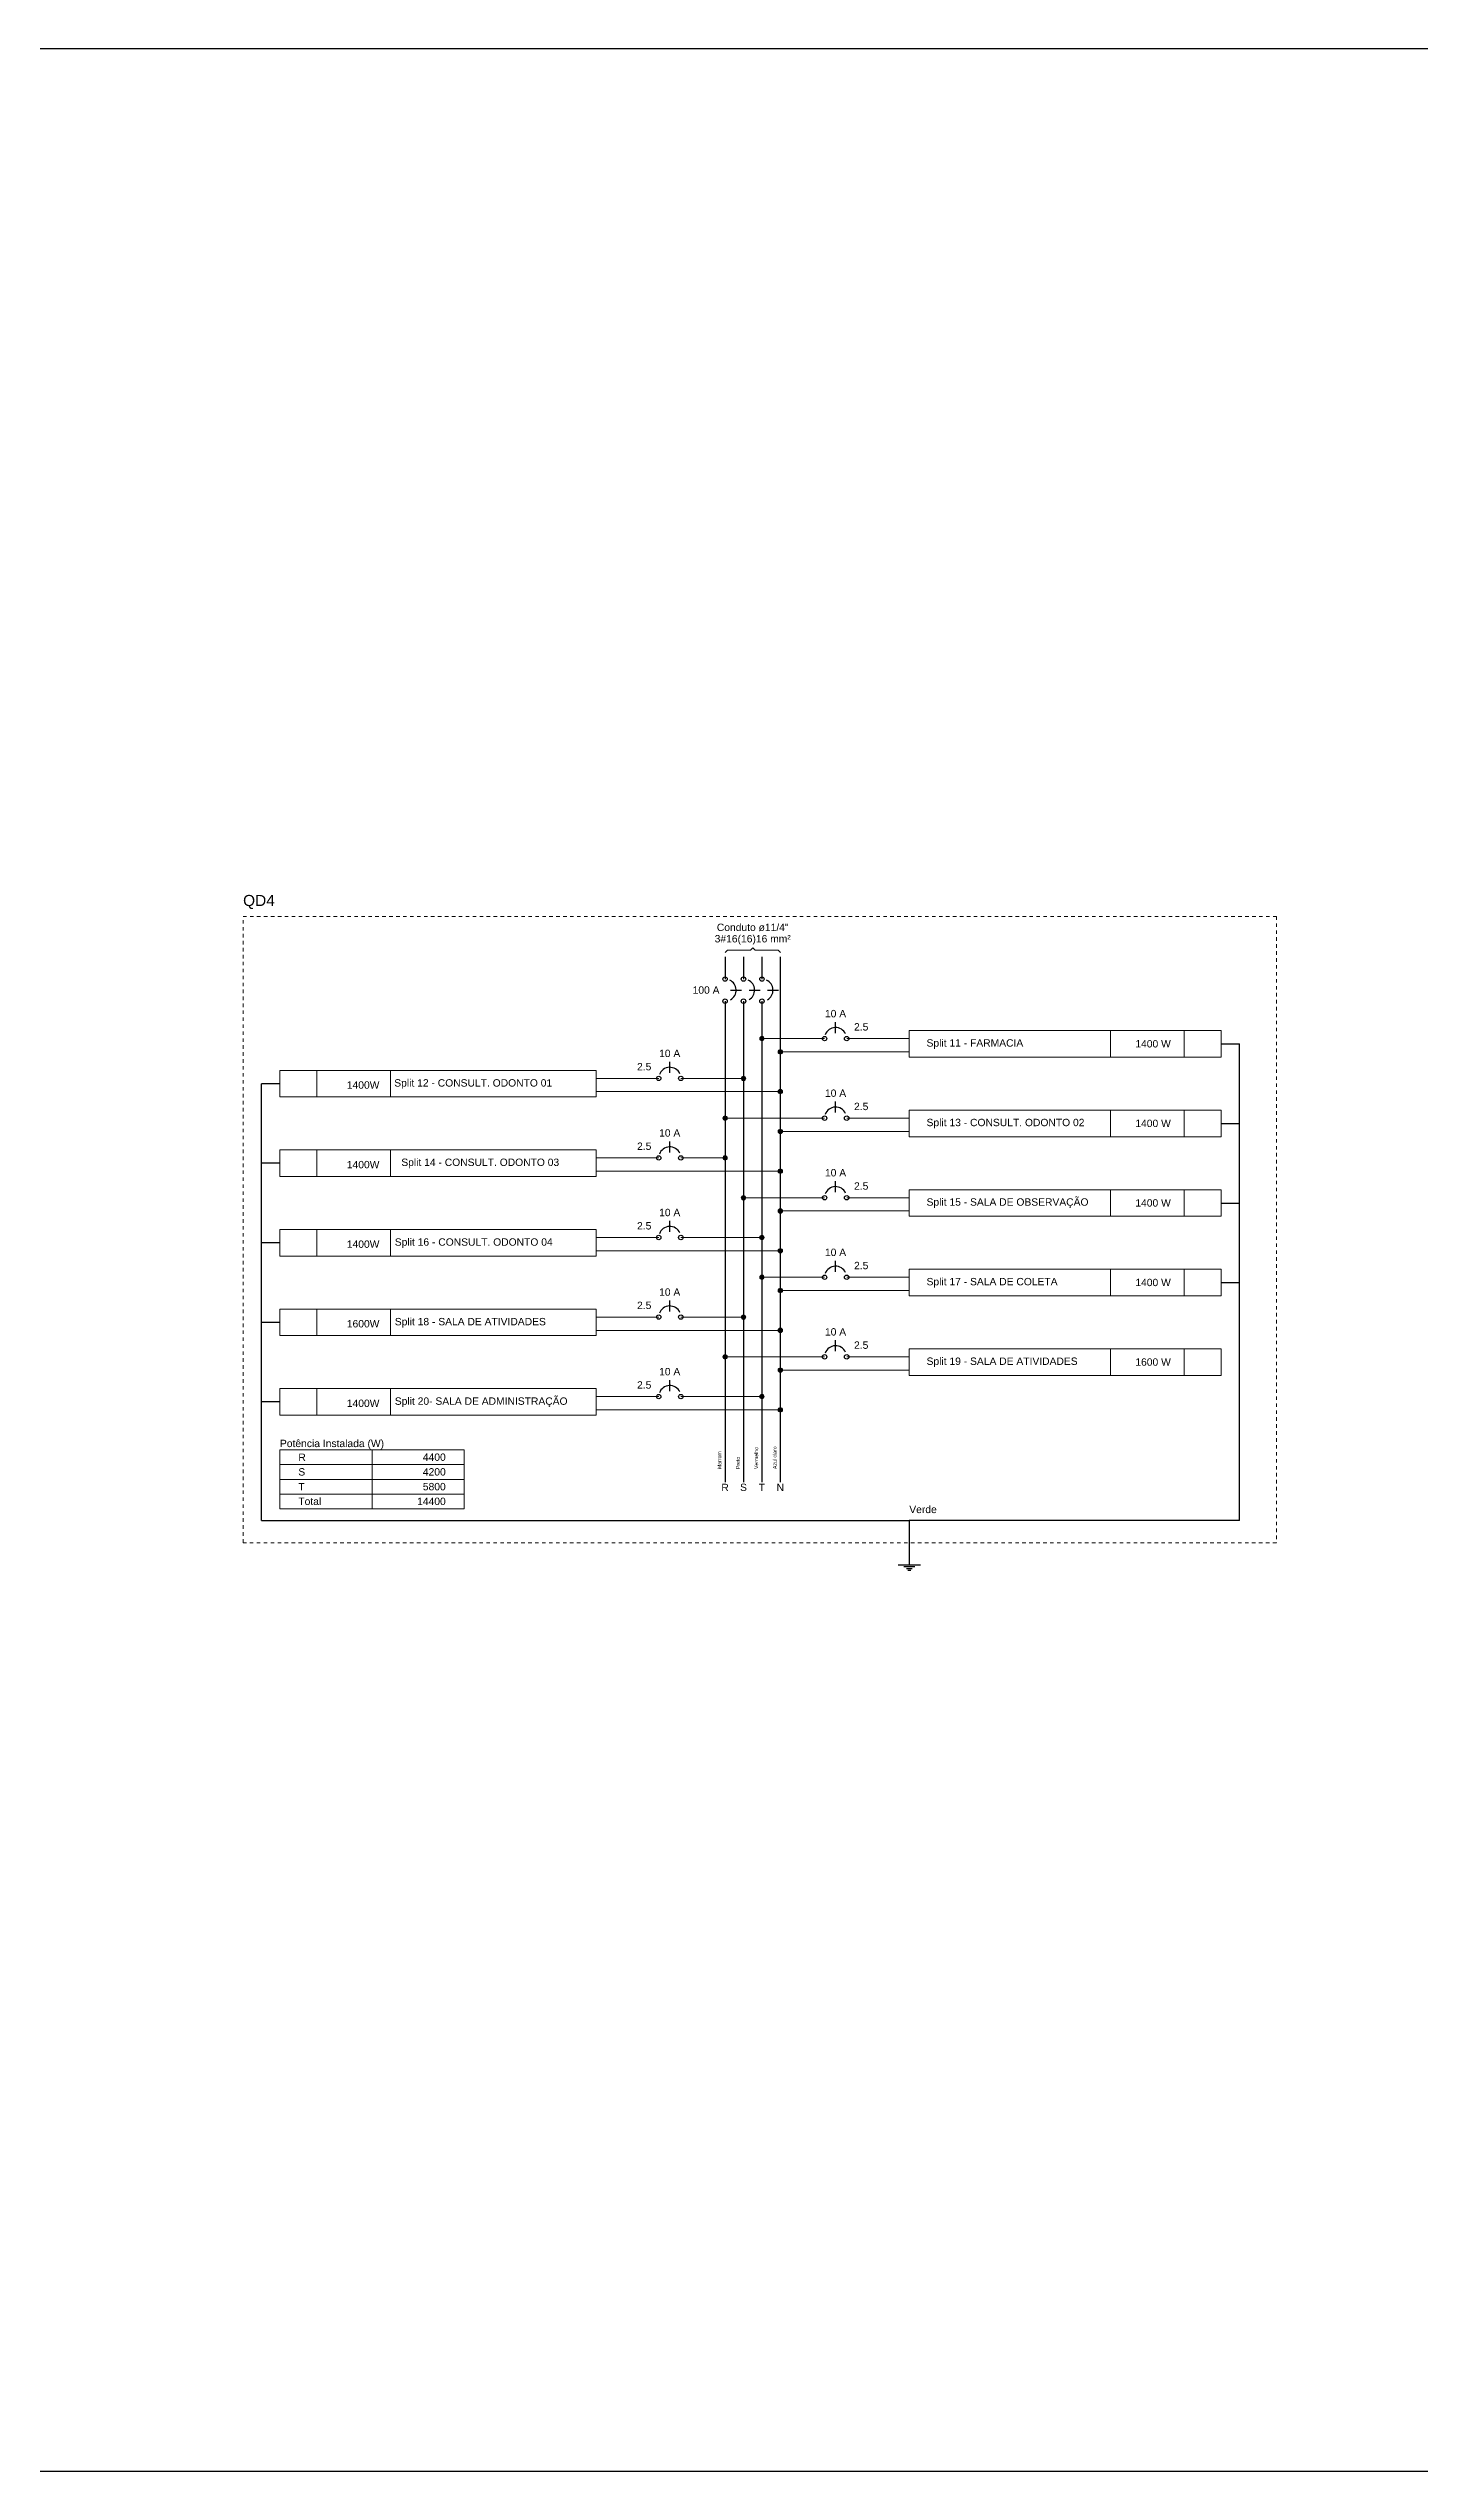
# Model space of a CAD drawing. Header units: millimetres. Extents: x 0 to 356, y -3 to 174.
# Drawn here: x 193.5 to 232.9, y 104.1 to 173.8 of the extents above; entities that cross this region are included whole.
import ezdxf

# ---------------------------------------------------------------- set-up
doc = ezdxf.new("R2010")
doc.units = ezdxf.units.MM
doc.header["$LTSCALE"] = 0.5
doc.header["$MEASUREMENT"] = 0
doc.linetypes.add('DOT2', pattern=[3.175, 0, -3.175])
for name, color, linetype, lineweight in [('DI-Barramento Fase 1', 6, 'Continuous', 30), ('DI-Barramento Fase 2', 6, 'Continuous', 30), ('DI-Barramento Fase 3', 6, 'Continuous', 30), ('DI-Barramento Neutro', 6, 'Continuous', 30), ('DI-Disjuntor', 1, 'Continuous', 30), ('DI-Fios', 3, 'Continuous', 30), ('DI-Linhas do diagrama', 9, 'Continuous', 20), ('DI-Pontilhado', 7, 'Continuous', 20), ('DI-Textos do diagrama', 7, 'Continuous', 20), ('DI-Título do diagrama', 3, 'Continuous', 30)]:
    doc.layers.add(name, color=color, linetype=linetype, lineweight=lineweight)
doc.layers.add('pisos', color=1, linetype='Continuous')
doc.styles.add('Arial', font='arial.ttf')

msp = doc.modelspace()

# ---------------------------------------------------------------- linework, layer by layer
at = {"layer": 'DI-Barramento Fase 1', "linetype": 'Continuous'}
for p, q in [((212.901, 147.689), (212.901, 147.054)), ((212.901, 146.419), (212.901, 132.585))]:
    msp.add_line(p, q, dxfattribs=at)
at = {"layer": 'DI-Barramento Fase 2', "linetype": 'Continuous'}
for p, q in [((213.431, 147.689), (213.431, 147.054)), ((213.431, 146.419), (213.431, 132.585))]:
    msp.add_line(p, q, dxfattribs=at)
at = {"layer": 'DI-Barramento Fase 3', "linetype": 'Continuous'}
for p, q in [((213.96, 147.689), (213.96, 147.054)), ((213.96, 146.419), (213.96, 132.585))]:
    msp.add_line(p, q, dxfattribs=at)
at = {"layer": 'DI-Barramento Neutro', "linetype": 'Continuous'}
msp.add_line((214.49, 132.585), (214.49, 147.689), dxfattribs=at)
at = {"layer": 'DI-Disjuntor', "linetype": 'Continuous'}
for p, q in [((213.06, 146.736), (213.378, 146.736)), ((213.59, 146.736), (213.907, 146.736)), ((214.119, 146.736), (214.437, 146.736)), ((216.078, 145.501), (216.078, 145.819)), ((211.313, 144.358), (211.313, 144.675)), ((216.078, 143.214), (216.078, 143.532)), ((211.313, 142.07), (211.313, 142.388)), ((216.078, 140.927), (216.078, 141.244)), ((211.313, 139.783), (211.313, 140.101)), ((216.078, 138.639), (216.078, 138.957)), ((211.313, 137.495), (211.313, 137.813)), ((216.078, 136.352), (216.078, 136.669)), ((211.313, 135.208), (211.313, 135.526))]:
    msp.add_line(p, q, dxfattribs=at)
for centre in [(212.901, 147.054), (213.431, 147.054), (213.96, 147.054), (212.901, 146.419), (213.431, 146.419), (213.96, 146.419), (215.761, 145.343), (216.396, 145.343), (210.995, 144.199), (211.63, 144.199), (215.761, 143.055), (216.396, 143.055), (210.995, 141.911), (211.63, 141.911), (215.761, 140.768), (216.396, 140.768), (210.995, 139.624), (211.63, 139.624), (215.761, 138.48), (216.396, 138.48), (210.995, 137.337), (211.63, 137.337), (215.761, 136.193), (216.396, 136.193), (210.995, 135.049), (211.63, 135.049)]:
    msp.add_circle(centre, 0.0635, dxfattribs=at)
for centre, start, end in [((212.901, 146.736), 300, 65), ((213.431, 146.736), 300, 65), ((213.96, 146.736), 300, 65), ((216.078, 145.343), 25, 160), ((211.313, 144.199), 25, 160), ((216.078, 143.055), 25, 160), ((211.313, 141.911), 25, 160), ((216.078, 140.768), 25, 160), ((211.313, 139.624), 25, 160), ((216.078, 138.48), 25, 160), ((211.313, 137.337), 25, 160), ((216.078, 136.193), 25, 160), ((211.313, 135.049), 25, 160)]:
    msp.add_arc(centre, 0.318, start, end, dxfattribs=at)
at = {"layer": 'DI-Fios', "linetype": 'Continuous'}
for p, q in [((227.155, 145.19), (227.685, 145.19)), ((227.685, 131.485), (227.685, 145.19)), ((199.579, 131.485), (199.579, 144.046)), ((200.109, 144.046), (199.579, 144.046)), ((227.155, 142.903), (227.685, 142.903)), ((200.109, 141.759), (199.579, 141.759)), ((227.155, 140.615), (227.685, 140.615)), ((200.109, 139.472), (199.579, 139.472)), ((227.155, 138.328), (227.685, 138.328)), ((200.109, 137.184), (199.579, 137.184)), ((200.109, 134.897), (199.579, 134.897)), ((199.579, 131.485), (218.196, 131.485)), ((218.196, 131.485), (218.196, 130.214)), ((227.685, 131.485), (218.196, 131.485)), ((217.879, 130.214), (218.514, 130.214)), ((218.037, 130.161), (218.355, 130.161)), ((218.117, 130.108), (218.276, 130.108)), ((218.157, 130.055), (218.236, 130.055))]:
    msp.add_line(p, q, dxfattribs=at)
at = {"layer": 'DI-Linhas do diagrama', "linetype": 'Continuous'}
for p, q in [((213.96, 145.343), (215.761, 145.343)), ((214.49, 144.961), (218.196, 144.961)), ((216.396, 145.343), (218.196, 145.343)), ((223.978, 144.809), (223.978, 145.571)), ((226.096, 144.809), (226.096, 145.571)), ((201.168, 143.665), (201.168, 144.428)), ((203.286, 143.665), (203.286, 144.428)), ((209.195, 144.199), (210.995, 144.199)), ((209.195, 143.818), (214.49, 143.818)), ((213.431, 144.199), (211.63, 144.199)), ((212.964, 143.055), (215.761, 143.055)), ((216.396, 143.055), (218.196, 143.055)), ((223.978, 142.521), (223.978, 143.284)), ((226.096, 142.521), (226.096, 143.284)), ((201.168, 141.378), (201.168, 142.14)), ((203.286, 141.378), (203.286, 142.14)), ((214.49, 142.674), (218.196, 142.674)), ((209.195, 141.911), (210.995, 141.911)), ((209.195, 141.53), (214.49, 141.53)), ((212.901, 141.911), (211.63, 141.911)), ((213.431, 140.768), (215.761, 140.768)), ((216.396, 140.768), (218.196, 140.768)), ((223.978, 140.234), (223.978, 140.996)), ((226.096, 140.234), (226.096, 140.996)), ((214.49, 140.386), (218.196, 140.386)), ((201.168, 139.09), (201.168, 139.853)), ((203.286, 139.09), (203.286, 139.853)), ((209.195, 139.624), (210.995, 139.624)), ((213.96, 139.624), (211.63, 139.624)), ((209.195, 139.243), (214.49, 139.243)), ((223.978, 137.947), (223.978, 138.709)), ((226.096, 137.947), (226.096, 138.709)), ((213.96, 138.48), (215.761, 138.48)), ((214.49, 138.099), (218.196, 138.099)), ((216.396, 138.48), (218.196, 138.48)), ((201.168, 136.803), (201.168, 137.565)), ((203.286, 136.803), (203.286, 137.565)), ((209.195, 137.337), (210.995, 137.337)), ((213.431, 137.337), (211.63, 137.337)), ((209.195, 136.955), (214.49, 136.955)), ((212.964, 136.193), (215.761, 136.193)), ((216.396, 136.193), (218.196, 136.193)), ((223.978, 135.659), (223.978, 136.422)), ((226.096, 135.659), (226.096, 136.422)), ((201.168, 134.515), (201.168, 135.278)), ((203.286, 134.515), (203.286, 135.278)), ((214.49, 135.812), (218.196, 135.812)), ((209.195, 135.049), (210.995, 135.049)), ((209.195, 134.668), (214.49, 134.668)), ((213.96, 135.049), (211.63, 135.049)), ((202.756, 133.095), (202.756, 133.518)), ((202.756, 132.671), (202.756, 133.095)), ((202.756, 132.248), (202.756, 132.671)), ((202.756, 131.824), (202.756, 132.248))]:
    msp.add_line(p, q, dxfattribs=at)
at = {"layer": 'DI-Linhas do diagrama', "linetype": 'Continuous', "const_width": 0.0635}
for points in [[(213.992, 145.343, 1), (213.928, 145.343, 1)], [(214.522, 144.961, 1), (214.458, 144.961, 1)], [(213.463, 144.199, 1), (213.399, 144.199, 1)], [(214.522, 143.818, 1), (214.458, 143.818, 1)], [(212.933, 143.055, 1), (212.869, 143.055, 1)], [(214.522, 142.674, 1), (214.458, 142.674, 1)], [(212.933, 141.911, 1), (212.869, 141.911, 1)], [(214.522, 141.53, 1), (214.458, 141.53, 1)], [(213.463, 140.768, 1), (213.399, 140.768, 1)], [(214.522, 140.386, 1), (214.458, 140.386, 1)], [(213.992, 139.624, 1), (213.928, 139.624, 1)], [(214.522, 139.243, 1), (214.458, 139.243, 1)], [(213.992, 138.48, 1), (213.928, 138.48, 1)], [(214.522, 138.099, 1), (214.458, 138.099, 1)], [(213.463, 137.337, 1), (213.399, 137.337, 1)], [(214.522, 136.955, 1), (214.458, 136.955, 1)], [(212.933, 136.193, 1), (212.869, 136.193, 1)], [(214.522, 135.812, 1), (214.458, 135.812, 1)], [(213.992, 135.049, 1), (213.928, 135.049, 1)], [(214.522, 134.668, 1), (214.458, 134.668, 1)]]:
    msp.add_lwpolyline(points, format="xyb", close=True, dxfattribs=at)
at = {"layer": 'DI-Linhas do diagrama', "linetype": 'Continuous'}
for points in [[(218.196, 144.809), (218.196, 145.571), (227.155, 145.571), (227.155, 144.809), (218.196, 144.809)], [(200.109, 143.665), (200.109, 144.428), (209.195, 144.428), (209.195, 143.665), (200.109, 143.665)], [(218.196, 142.521), (218.196, 143.284), (227.155, 143.284), (227.155, 142.521), (218.196, 142.521)], [(200.109, 141.378), (200.109, 142.14), (209.195, 142.14), (209.195, 141.378), (200.109, 141.378)], [(218.196, 140.234), (218.196, 140.996), (227.155, 140.996), (227.155, 140.234), (218.196, 140.234)], [(200.109, 139.09), (200.109, 139.853), (209.195, 139.853), (209.195, 139.09), (200.109, 139.09)], [(218.196, 137.947), (218.196, 138.709), (227.155, 138.709), (227.155, 137.947), (218.196, 137.947)], [(200.109, 136.803), (200.109, 137.565), (209.195, 137.565), (209.195, 136.803), (200.109, 136.803)], [(218.196, 135.659), (218.196, 136.422), (227.155, 136.422), (227.155, 135.659), (218.196, 135.659)], [(200.109, 134.515), (200.109, 135.278), (209.195, 135.278), (209.195, 134.515), (200.109, 134.515)], [(200.109, 133.095), (200.109, 133.518), (205.404, 133.518), (205.404, 133.095), (200.109, 133.095)], [(200.109, 132.671), (200.109, 133.095), (205.404, 133.095), (205.404, 132.671), (200.109, 132.671)], [(200.109, 132.248), (200.109, 132.671), (205.404, 132.671), (205.404, 132.248), (200.109, 132.248)], [(200.109, 131.824), (200.109, 132.248), (205.404, 132.248), (205.404, 131.824), (200.109, 131.824)]]:
    msp.add_lwpolyline(points, close=True, dxfattribs=at)
for centre in [(213.96, 145.343), (214.49, 144.961), (213.431, 144.199), (214.49, 143.818), (212.901, 143.055), (214.49, 142.674), (212.901, 141.911), (214.49, 141.53), (213.431, 140.768), (214.49, 140.386), (213.96, 139.624), (214.49, 139.243), (213.96, 138.48), (214.49, 138.099), (213.431, 137.337), (214.49, 136.955), (212.901, 136.193), (214.49, 135.812), (213.96, 135.049), (214.49, 134.668)]:
    msp.add_circle(centre, 0.0635, dxfattribs=at)
at = {"layer": 'DI-Pontilhado', "linetype": 'DOT2', "ltscale": 0.05}
msp.add_lwpolyline([(199.05, 130.85), (199.05, 148.854), (228.744, 148.854), (228.744, 130.85), (199.05, 130.85)], close=True, dxfattribs=at)
at = {"layer": 'DI-Textos do diagrama', "linetype": 'Continuous'}
for p, q in [((212.901, 147.822), (212.967, 147.888)), ((212.967, 147.888), (213.629, 147.888)), ((213.629, 147.888), (213.696, 147.954)), ((213.696, 147.954), (213.762, 147.888)), ((213.762, 147.888), (214.424, 147.888)), ((214.424, 147.888), (214.49, 147.822))]:
    msp.add_line(p, q, dxfattribs=at)
at = {"layer": 'pisos'}
msp.add_lwpolyline([(127.381, 173.81), (356.443, 173.81), (356.443, 104.145), (127.381, 104.145)], close=True, dxfattribs=at)

# ---------------------------------------------------------------- texts
at = {"layer": 'DI-Barramento Fase 1', "insert": (212.795, 132.968), "char_height": 0.1059, "width": 0.76248, "attachment_point": 7, "rotation": 90.00021, "line_spacing_factor": 0.798, "style": 'Arial'}
msp.add_mtext('Marrom', dxfattribs=at)
at = {"layer": 'DI-Barramento Fase 1', "insert": (212.901, 132.332), "char_height": 0.212, "width": 0.25416, "attachment_point": 8, "line_spacing_factor": 0.798, "style": 'Arial'}
msp.add_mtext('R', dxfattribs=at)
at = {"layer": 'DI-Barramento Fase 2', "insert": (213.325, 132.968), "char_height": 0.1059, "width": 0.6354, "attachment_point": 7, "rotation": 90.00021, "line_spacing_factor": 0.798, "style": 'Arial'}
msp.add_mtext('Preto', dxfattribs=at)
at = {"layer": 'DI-Barramento Fase 2', "insert": (213.431, 132.332), "char_height": 0.212, "width": 0.25416, "attachment_point": 8, "line_spacing_factor": 0.798, "style": 'Arial'}
msp.add_mtext('S', dxfattribs=at)
at = {"layer": 'DI-Barramento Fase 3', "insert": (213.854, 132.968), "char_height": 0.1059, "width": 1.01664, "attachment_point": 7, "rotation": 90.00021, "line_spacing_factor": 0.798, "style": 'Arial'}
msp.add_mtext('Vermelho', dxfattribs=at)
at = {"layer": 'DI-Barramento Fase 3', "insert": (213.96, 132.332), "char_height": 0.212, "width": 0.25416, "attachment_point": 8, "line_spacing_factor": 0.798, "style": 'Arial'}
msp.add_mtext('T', dxfattribs=at)
at = {"layer": 'DI-Barramento Neutro', "insert": (214.384, 132.968), "char_height": 0.1059, "width": 1.2708, "attachment_point": 7, "rotation": 90.00021, "line_spacing_factor": 0.798, "style": 'Arial'}
msp.add_mtext('Azul claro', dxfattribs=at)
at = {"layer": 'DI-Barramento Neutro', "insert": (214.49, 132.332), "char_height": 0.212, "width": 0.25416, "attachment_point": 8, "line_spacing_factor": 0.798, "style": 'Arial'}
msp.add_mtext('N', dxfattribs=at)
at = {"layer": 'DI-Fios', "insert": (218.196, 131.697), "char_height": 0.2118, "width": 1.2708, "attachment_point": 7, "line_spacing_factor": 0.798, "style": 'Arial'}
msp.add_mtext('Verde', dxfattribs=at)
at = {"layer": 'DI-Linhas do diagrama', "line_spacing_factor": 0.798, "style": 'Arial'}
for s, insert, char_height, width, attachment_point in [('R', (200.638, 133.2), 0.212, 0.25416, 7), ('4400', (204.874, 133.2), 0.2118, 1.52496, 9), ('T', (200.638, 132.353), 0.212, 0.25416, 7), ('S', (200.638, 132.777), 0.212, 0.25416, 7), ('  4200', (204.874, 132.777), 0.2118, 1.52496, 9), ('  5800', (204.874, 132.353), 0.2118, 1.52496, 9), ('Total', (200.638, 131.929), 0.2118, 1.2708, 7), (' 14400', (204.874, 131.929), 0.2118, 1.52496, 9)]:
    msp.add_mtext(s, dxfattribs=dict(at, insert=insert, char_height=char_height, width=width, attachment_point=attachment_point))
at = {"layer": 'DI-Textos do diagrama', "char_height": 0.2118, "line_spacing_factor": 0.798, "style": 'Arial'}
for s, insert, width, attachment_point in [('Conduto ø11/4"', (213.696, 148.43), 2.79576, 8), ('3#16(16)16 mm²', (213.696, 148.044), 4.32072, 8), (' 100 A', (212.742, 146.63), 1.2708, 9), ('    10 A', (215.443, 145.952), 2.03328, 7), ('2.5', (216.608, 145.571), 0.76248, 7), ('    10 A', (210.677, 144.808), 2.03328, 7), ('Split 11 - FARMACIA', (218.692, 145.048), 6.09984, 7), ('    1400 W', (225.037, 145.084), 2.03328, 8), ('2.5', (210.783, 144.427), 0.76248, 9), ('1400W', (202.031, 143.899), 6.09984, 7), ('Split 12 - CONSULT. ODONTO 01', (203.395, 143.899), 6.09984, 7), ('    10 A', (215.443, 143.665), 2.03328, 7), ('2.5', (216.608, 143.284), 0.76248, 7), ('Split 13 - CONSULT. ODONTO 02', (218.692, 142.761), 6.09984, 7), ('    1400 W', (225.037, 142.796), 2.03328, 8), ('2.5', (210.783, 142.14), 0.76248, 9), ('    10 A', (210.677, 142.521), 2.03328, 7), ('1400W', (202.031, 141.611), 6.09984, 7), ('Split 14 - CONSULT. ODONTO 03', (203.597, 141.617), 6.09984, 7), ('    10 A', (215.443, 141.377), 2.03328, 7), ('2.5', (216.608, 140.996), 0.76248, 7), ('Split 15 - SALA DE OBSERVAÇÃO', (218.692, 140.473), 6.09984, 7), ('    1400 W', (225.037, 140.509), 2.03328, 8), ('2.5', (210.783, 139.852), 0.76248, 9), ('    10 A', (210.677, 140.234), 2.03328, 7), ('1400W', (202.031, 139.324), 6.09984, 7), ('Split 16 - CONSULT. ODONTO 04', (203.41, 139.324), 6.09984, 7), ('    10 A', (215.443, 139.09), 2.03328, 7), ('2.5', (216.608, 138.709), 0.76248, 7), ('    10 A', (210.677, 137.946), 2.03328, 7), ('Split 17 - SALA DE COLETA', (218.692, 138.186), 6.09984, 7), ('    1400 W', (225.037, 138.222), 2.03328, 8), ('1600W', (202.031, 137.036), 6.09984, 7), ('Split 18 - SALA DE ATIVIDADES', (203.41, 137.036), 6.09984, 7), ('2.5', (210.783, 137.565), 0.76248, 9), ('    10 A', (215.443, 136.802), 2.03328, 7), ('2.5', (216.608, 136.421), 0.76248, 7), ('    10 A', (210.677, 135.659), 2.03328, 7), ('Split 19 - SALA DE ATIVIDADES', (218.692, 135.898), 6.09984, 7), ('    1600 W', (225.037, 135.934), 2.03328, 8), ('2.5', (210.783, 135.277), 0.76248, 9), ('1400W', (202.031, 134.749), 6.09984, 7), ('Split 20- SALA DE ADMINISTRAÇÃO', (203.41, 134.749), 6.09984, 7), ('Potência Instalada (W)', (200.109, 133.534), 5.59152, 7)]:
    msp.add_mtext(s, dxfattribs=dict(at, insert=insert, width=width, attachment_point=attachment_point))
at = {"layer": 'DI-Título do diagrama', "insert": (199.05, 149.068), "char_height": 0.3177, "width": 6.86232, "attachment_point": 7, "line_spacing_factor": 0.798, "style": 'Arial'}
msp.add_mtext('QD4', dxfattribs=at)

doc.saveas('drawing.dxf')
